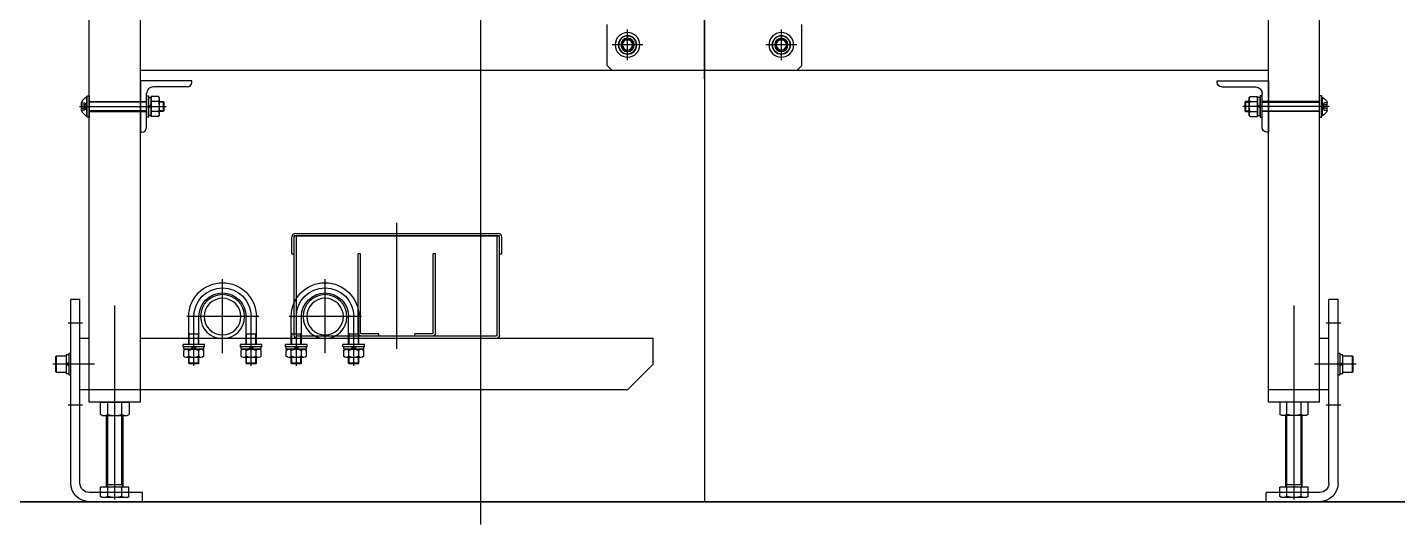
# Model space of a CAD drawing. Header units: millimetres. Extents: x 5349504 to 6791112, y -2212455 to -2153443.
# Drawn here: x 6344477 to 6345813, y -2200946 to -2200462 of the extents above; entities that cross this region are included whole.
import ezdxf

# ---------------------------------------------------------------- set-up
doc = ezdxf.new("R2010")
doc.units = ezdxf.units.MM
doc.header["$LTSCALE"] = 400
doc.linetypes.add('CEN', pattern=[62, 60, -1, 0, -1])
doc.layers.get('0').update_dxf_attribs({"lineweight": 9})
for name, color, linetype in [('3ELEV', 3, 'Continuous'), ('CEN', 1, 'CEN'), ('EQUIP', 8, 'Continuous'), ('GRND', 8, 'Continuous')]:
    doc.layers.add(name, color=color, linetype=linetype)

# ---------------------------------------------------------------- blocks, each defined once
blk = doc.blocks.new('A$C69B459F7')
for p, q in [((-13.9, -11.9), (-13.9, 0)), ((-13.9, 0), (13.9, 0)), ((-6.9, -11.9), (-6.9, 0)), ((6.9, -11.9), (6.9, 0)), ((13.9, 0), (13.9, -11.9)), ((-13.9, -11.9), (-12, -13)), ((-12, -13), (12, -13)), ((12, -13), (13.9, -11.9))]:
    blk.add_line(p, q)
for centre, radius, start, end in [((-10.4, -6.9), 6.13, 235.591, 304.409), ((0.2, 11), 24, 252.8014, 269.5998), ((-0.2, 11), 24, 270.4002, 287.1986), ((10.4, -6.9), 6.13, 235.591, 304.409)]:
    blk.add_arc(centre, radius, start, end)
blk = doc.blocks.new('A$C44822883')
for p, q in [((50, 0), (0, 0)), ((0, 0), (0, -50)), ((50, -1.5), (50, 0)), ((6, -45.5), (6, -12.5)), ((45.5, -6), (12.5, -6)), ((0, -50), (1.5, -50))]:
    blk.add_line(p, q)
for centre, radius, start, end in [((12.5, -12.5), 6.5, 90, 180), ((45.5, -1.5), 4.5, 270, 0), ((1.5, -45.5), 4.5, 270, 0)]:
    blk.add_arc(centre, radius, start, end)
blk = doc.blocks.new('A$C19D306F1')
for p, q in [((-40.2, -3.8), (-40.2, 3.8)), ((-35.3, 9), (-35.3, -9)), ((-34.8, 9), (-35.3, 9)), ((-34.8, -10.5), (-34.8, 10.5)), ((-34.8, 10.5), (-32.8, 10.5)), ((-34.8, -9), (-34.8, 9)), ((-32.8, 10.5), (-32.8, -10.5)), ((-32.8, 5), (23.2, 5)), ((23.2, 10.5), (25.2, 10.5)), ((23.2, -10.5), (23.2, 10.5)), ((25.2, 10.5), (25.2, -10.5)), ((25.2, 8.8), (27.8, 8.8)), ((25.2, -8.8), (25.2, 8.8)), ((27.8, 1.7), (25.2, -0.8)), ((27.8, 0.8), (25.2, -1.7)), ((27.8, -9.8), (27.8, 9.8)), ((35, 9.8), (27.8, 9.8)), ((27.8, 8.8), (27.8, -8.8)), ((35, 4.9), (27.8, 4.9)), ((35.8, 8.5), (35, 9.8)), ((35.8, -8.5), (35.8, 8.5)), ((35.8, 5), (39.4, 5)), ((39.4, 5), (40.2, 4.2)), ((39.4, 5), (39.4, -5)), ((40.2, 4.2), (40.2, -4.2)), ((-35.3, -9), (-34.8, -9)), ((-32.8, -10.5), (-34.8, -10.5)), ((-32.8, -5), (23.2, -5)), ((25.2, -10.5), (23.2, -10.5)), ((27.8, -8.8), (25.2, -8.8)), ((35, -4.9), (27.8, -4.9)), ((35, -9.8), (27.8, -9.8)), ((35, -9.8), (35.8, -8.5)), ((39.4, -5), (35.8, -5)), ((40.2, -4.2), (39.4, -5))]:
    blk.add_line(p, q)
for centre, radius, start, end in [((-31, 0), 10, 115.8419, 157.8029), ((31.4, 7.4), 4.34, 325.591, 34.409), ((18.8, -0.1), 17, 0.4002, 17.1986), ((18.8, 0.1), 17, 342.8014, 359.5998), ((-31, 0), 10, 202.1971, 244.1581), ((31.4, -7.4), 4.34, 325.591, 34.409)]:
    blk.add_arc(centre, radius, start, end)
at = {"layer": 'EQUIP'}
for p, q in [((-42.2, 0), (42.2, 0)), ((-40.2, 3.5), (-37.1, 3.5)), ((-40.2, 1.7), (-37.1, 1.7)), ((-37.1, 3.5), (-35.1, 0)), ((-35.1, 0), (-37.1, -3.5)), ((23.2, 4.2), (-32.8, 4.2)), ((40.2, 4.2), (35.8, 4.2)), ((-40.2, -1.7), (-37.1, -1.7)), ((-37.1, -3.5), (-40.2, -3.5)), ((23.2, -4.2), (-32.8, -4.2)), ((40.2, -4.2), (35.8, -4.2))]:
    blk.add_line(p, q, dxfattribs=at)
for centre, radius, start, end in [((-38.4, 2.6), 1.53, 325.61, 34.39), ((-47, 0), 10, 350.0249, 9.9751), ((-38.4, -2.6), 1.53, 325.61, 34.39)]:
    blk.add_arc(centre, radius, start, end, dxfattribs=at)
blk = doc.blocks.new('A$C2CE1083A')
for p, q in [((38.9, 2.3), (236.9, 2.3)), ((38.9, 0), (236.9, 0)), ((35.6, -17.7), (35.6, -1)), ((37.9, -17.7), (37.9, -1)), ((237.9, -17.7), (237.9, -1)), ((240.2, -17.7), (240.2, -1)), ((35.6, -17.7), (37.9, -17.7)), ((237.9, -17.7), (240.2, -17.7))]:
    blk.add_line(p, q)
for centre, radius, start, end in [((38.9, -1), 3.3, 90, 180), ((38.9, -1), 1, 90, 180), ((236.9, -1), 3.3, 0, 90), ((236.9, -1), 1, 0, 90)]:
    blk.add_arc(centre, radius, start, end)
blk = doc.blocks.new('BL-EQ-SECT_1_20230313')
at = {"layer": 'EQUIP'}
for p, q in [((24682.7, 2902.6), (24682.7, 252.6)), ((24082.7, 349.6), (24082.7, 1772.6)), ((24132.7, 349.6), (24132.7, 1772.6)), ((25232.7, 349.6), (25232.7, 1772.6)), ((25282.7, 349.6), (25282.7, 1772.6)), ((24682.7, 664.6), (24682.7, 927.9)), ((24587.7, 677.6), (24587.7, 717.6)), ((24607.7, 682.6), (24607.7, 712.6)), ((24757.7, 682.6), (24757.7, 712.6)), ((24777.7, 677.6), (24777.7, 717.6)), ((24592.7, 697.6), (24622.7, 697.6)), ((24742.7, 697.6), (24772.7, 697.6)), ((24132.7, 672.6), (25232.7, 672.6)), ((24587.7, 677.6), (24592.7, 672.6)), ((24777.7, 677.6), (24772.7, 672.6)), ((24982.7, 401.4), (24982.7, 524.1)), ((24882.7, 414.9), (24882.7, 511.6)), ((24882.7, 511.6), (25082.7, 511.6)), ((24885, 414.9), (24885, 511.6)), ((25080.4, 414.9), (25080.4, 511.6)), ((25082.7, 414.9), (25082.7, 511.6)), ((24945, 417.2), (24945, 493.9)), ((24945, 493.9), (24947.3, 493.9)), ((24947.3, 417.2), (24947.3, 493.9)), ((25018.1, 417.2), (25018.1, 493.9)), ((25018.1, 493.9), (25020.4, 493.9)), ((25020.4, 417.2), (25020.4, 493.9)), ((25052.7, 397.4), (25052.7, 469.3)), ((25152.7, 397.4), (25152.7, 469.3)), ((24064.7, 449.6), (24073.7, 449.6)), ((24064.7, 270.6), (24064.7, 449.6)), ((24073.7, 270.6), (24073.7, 449.6)), ((24107.7, 254.6), (24107.7, 443.6)), ((25257.7, 254.6), (25257.7, 443.6)), ((25291.7, 449.6), (25300.7, 449.6)), ((25291.7, 270.6), (25291.7, 449.6)), ((25300.7, 270.6), (25300.7, 449.6)), ((25017.2, 432.9), (25087.6, 432.9)), ((25019.7, 405.6), (25019.7, 432.9)), ((25024.7, 384.8), (25024.7, 432.9)), ((25029.7, 405.6), (25029.7, 432.9)), ((25075.7, 405.6), (25075.7, 432.9)), ((25080.7, 384.8), (25080.7, 432.9)), ((25085.7, 405.6), (25085.7, 432.9)), ((25117.2, 432.9), (25187.6, 432.9)), ((25119.7, 405.6), (25119.7, 432.9)), ((25124.7, 384.8), (25124.7, 432.9)), ((25129.7, 405.6), (25129.7, 432.9)), ((25175.7, 405.6), (25175.7, 432.9)), ((25180.7, 384.8), (25180.7, 432.9)), ((25185.7, 405.6), (25185.7, 432.9)), ((24062.2, 426.6), (24076.2, 426.6)), ((24948.3, 416.2), (24965, 416.2)), ((24965, 413.9), (24965, 416.2)), ((25000.4, 413.9), (25000.4, 416.2)), ((25000.4, 416.2), (25017.1, 416.2)), ((25019.7, 415.9), (25029.7, 415.9)), ((25075.7, 415.9), (25085.7, 415.9)), ((25119.7, 415.9), (25129.7, 415.9)), ((25175.7, 415.9), (25185.7, 415.9)), ((25289.2, 426.6), (25303.2, 426.6)), ((24073.7, 411.6), (24082.7, 411.6)), ((24732.7, 411.6), (25232.7, 411.6)), ((24732.7, 386.6), (24732.7, 411.6)), ((24886, 413.9), (25079.4, 413.9)), ((25014.2, 405.6), (25035.2, 405.6)), ((25014.2, 403.6), (25014.2, 405.6)), ((25014.2, 403.6), (25035.2, 403.6)), ((25014.9, 401.1), (25014.9, 403.6)), ((25014.9, 401.1), (25034.5, 401.1)), ((25022.2, 403.6), (25024.7, 401.1)), ((25024.7, 403.6), (25027.2, 401.1)), ((25034.5, 401.1), (25034.5, 403.6)), ((25035.2, 403.6), (25035.2, 405.6)), ((25070.2, 403.6), (25070.2, 405.6)), ((25070.2, 405.6), (25091.2, 405.6)), ((25070.2, 403.6), (25091.2, 403.6)), ((25070.9, 401.1), (25070.9, 403.6)), ((25070.9, 401.1), (25090.5, 401.1)), ((25078.2, 403.6), (25080.7, 401.1)), ((25080.7, 403.6), (25083.2, 401.1)), ((25090.5, 401.1), (25090.5, 403.6)), ((25091.2, 403.6), (25091.2, 405.6)), ((25114.2, 405.6), (25135.2, 405.6)), ((25114.2, 403.6), (25114.2, 405.6)), ((25114.2, 403.6), (25135.2, 403.6)), ((25114.9, 401.1), (25114.9, 403.6)), ((25114.9, 401.1), (25134.5, 401.1)), ((25122.2, 403.6), (25124.7, 401.1)), ((25124.7, 403.6), (25127.2, 401.1)), ((25134.5, 401.1), (25134.5, 403.6)), ((25135.2, 403.6), (25135.2, 405.6)), ((25170.2, 403.6), (25170.2, 405.6)), ((25170.2, 405.6), (25191.2, 405.6)), ((25170.2, 403.6), (25191.2, 403.6)), ((25170.9, 401.1), (25170.9, 403.6)), ((25170.9, 401.1), (25190.5, 401.1)), ((25178.2, 403.6), (25180.7, 401.1)), ((25180.7, 403.6), (25183.2, 401.1)), ((25190.5, 401.1), (25190.5, 403.6)), ((25191.2, 403.6), (25191.2, 405.6)), ((25282.7, 411.6), (25291.7, 411.6)), ((24050.8, 378.6), (24050.8, 394.6)), ((24062.7, 386.1), (24060.2, 388.6)), ((25014.9, 394.2), (25014.9, 400)), ((25017.4, 393.1), (25032.1, 393.1)), ((25019.7, 387.4), (25019.7, 393.1)), ((25019.8, 394.2), (25019.8, 400)), ((25029.6, 394.2), (25029.6, 400)), ((25029.7, 387.4), (25029.7, 393.1)), ((25034.5, 394.2), (25034.5, 400)), ((25070.9, 394.2), (25070.9, 400)), ((25073.4, 393.1), (25088.1, 393.1)), ((25075.7, 387.4), (25075.7, 393.1)), ((25075.8, 394.2), (25075.8, 400)), ((25085.6, 394.2), (25085.6, 400)), ((25085.7, 387.4), (25085.7, 393.1)), ((25090.5, 394.2), (25090.5, 400)), ((25114.9, 394.2), (25114.9, 400)), ((25117.4, 393.1), (25132.1, 393.1)), ((25119.7, 387.4), (25119.7, 393.1)), ((25119.8, 394.2), (25119.8, 400)), ((25129.6, 394.2), (25129.6, 400)), ((25129.7, 387.4), (25129.7, 393.1)), ((25134.5, 394.2), (25134.5, 400)), ((25170.9, 394.2), (25170.9, 400)), ((25173.4, 393.1), (25188.1, 393.1)), ((25175.7, 387.4), (25175.7, 393.1)), ((25175.8, 394.2), (25175.8, 400)), ((25185.6, 394.2), (25185.6, 400)), ((25185.7, 387.4), (25185.7, 393.1)), ((25190.5, 394.2), (25190.5, 400)), ((25302.7, 386.1), (25305.2, 388.6)), ((25314.6, 378.6), (25314.6, 394.6)), ((24047.2, 386.6), (24087.7, 386.6)), ((24062.7, 384.6), (24060.2, 387.1)), ((24732.7, 386.6), (24757.7, 361.6)), ((25020.2, 386.9), (25019.7, 387.4)), ((25019.7, 387.4), (25029.7, 387.4)), ((25020.2, 386.9), (25029.2, 386.9)), ((25029.7, 387.4), (25029.2, 386.9)), ((25075.7, 387.4), (25076.2, 386.9)), ((25075.7, 387.4), (25085.7, 387.4)), ((25076.2, 386.9), (25085.2, 386.9)), ((25085.2, 386.9), (25085.7, 387.4)), ((25120.2, 386.9), (25119.7, 387.4)), ((25119.7, 387.4), (25129.7, 387.4)), ((25120.2, 386.9), (25129.2, 386.9)), ((25129.7, 387.4), (25129.2, 386.9)), ((25175.7, 387.4), (25176.2, 386.9)), ((25175.7, 387.4), (25185.7, 387.4)), ((25176.2, 386.9), (25185.2, 386.9)), ((25185.2, 386.9), (25185.7, 387.4)), ((25277.7, 386.6), (25318.2, 386.6)), ((25302.7, 384.6), (25305.2, 387.1)), ((24073.7, 361.6), (24132.7, 361.6)), ((24757.7, 361.6), (25291.7, 361.6)), ((24082.7, 349.6), (24132.7, 349.6)), ((25232.7, 349.6), (25282.7, 349.6)), ((24062.2, 346.6), (24076.2, 346.6)), ((24099.7, 266.6), (24099.7, 336.6)), ((24100.8, 269.1), (24100.8, 336.6)), ((24114.7, 269.1), (24114.7, 336.6)), ((24115.7, 266.6), (24115.7, 336.6)), ((25249.7, 266.6), (25249.7, 336.6)), ((25250.8, 269.1), (25250.8, 336.6)), ((25264.7, 269.1), (25264.7, 336.6)), ((25265.7, 266.6), (25265.7, 336.6)), ((25289.2, 346.6), (25303.2, 346.6)), ((24099.7, 269.1), (24115.7, 269.1)), ((24100.8, 269.1), (24099.7, 267.2)), ((24114.7, 269.1), (24115.7, 267.2)), ((25249.7, 269.1), (25265.7, 269.1)), ((25250.8, 269.1), (25249.7, 267.2)), ((25264.7, 269.1), (25265.7, 267.2)), ((24082.7, 261.6), (24134.7, 261.6)), ((24093.9, 257.7), (24093.9, 266.6)), ((24093.9, 266.6), (24121.6, 266.6)), ((24093.9, 257.7), (24095.7, 256.6)), ((24095.7, 256.6), (24119.7, 256.6)), ((24100.8, 257.7), (24100.8, 266.6)), ((24114.7, 257.7), (24114.7, 266.6)), ((24119.7, 256.6), (24121.6, 257.7)), ((24121.6, 257.7), (24121.6, 266.6)), ((24134.7, 252.6), (24134.7, 261.6)), ((25230.7, 261.6), (25282.7, 261.6)), ((25230.7, 252.6), (25230.7, 261.6)), ((25243.9, 266.6), (25271.6, 266.6)), ((25243.9, 257.7), (25243.9, 266.6)), ((25245.7, 256.6), (25243.9, 257.7)), ((25245.7, 256.6), (25269.7, 256.6)), ((25250.8, 257.7), (25250.8, 266.6)), ((25264.7, 257.7), (25264.7, 266.6)), ((25271.6, 257.7), (25269.7, 256.6)), ((25271.6, 257.7), (25271.6, 266.6)), ((22876.3, 252.6), (26482.7, 252.6))]:
    blk.add_line(p, q, dxfattribs=at)
for points in [[(24604.9, 692.6), (24610.6, 692.6), (24613.5, 697.6), (24610.6, 702.6), (24604.9, 702.6), (24602, 697.6), (24604.9, 692.6)], [(24754.9, 692.6), (24760.6, 692.6), (24763.5, 697.6), (24760.6, 702.6), (24754.9, 702.6), (24752, 697.6), (24754.9, 692.6)], [(25019.7, 416.8), (25020.2, 415.9)], [(25020.2, 405.6), (25020.2, 415.9)], [(25029.7, 416.8), (25029.2, 415.9)], [(25029.2, 405.6), (25029.2, 415.9)], [(25075.7, 416.8), (25076.2, 415.9)], [(25076.2, 405.6), (25076.2, 415.9)], [(25085.7, 416.8), (25085.2, 415.9)], [(25085.2, 405.6), (25085.2, 415.9)], [(25119.7, 416.8), (25120.2, 415.9)], [(25120.2, 405.6), (25120.2, 415.9)], [(25129.7, 416.8), (25129.2, 415.9)], [(25129.2, 405.6), (25129.2, 415.9)], [(25175.7, 416.8), (25176.2, 415.9)], [(25176.2, 405.6), (25176.2, 415.9)], [(25185.7, 416.8), (25185.2, 415.9)], [(25185.2, 405.6), (25185.2, 415.9)], [(24060.2, 394.6), (24050.8, 394.6), (24050.2, 394), (24050.2, 379.2), (24050.8, 378.6), (24060.2, 378.6)], [(24062.7, 377.4), (24060.2, 377.4), (24060.2, 395.8), (24062.7, 395.8)], [(24064.7, 376.1), (24062.7, 376.1), (24062.7, 397.1), (24064.7, 397.1)], [(25020.2, 386.9), (25020.2, 393.1)], [(25029.2, 386.9), (25029.2, 393.1)], [(25076.2, 386.9), (25076.2, 393.1)], [(25085.2, 386.9), (25085.2, 393.1)], [(25120.2, 386.9), (25120.2, 393.1)], [(25129.2, 386.9), (25129.2, 393.1)], [(25176.2, 386.9), (25176.2, 393.1)], [(25185.2, 386.9), (25185.2, 393.1)], [(25300.7, 397.1), (25302.7, 397.1), (25302.7, 376.1), (25300.7, 376.1)], [(25302.7, 395.8), (25305.2, 395.8), (25305.2, 377.4), (25302.7, 377.4)], [(25305.2, 378.6), (25314.6, 378.6), (25315.2, 379.2), (25315.2, 394), (25314.6, 394.6), (25305.2, 394.6)]]:
    blk.add_lwpolyline(points, dxfattribs=at)
for centre, radius in [((24607.7, 697.6), 12), ((24757.7, 697.6), 12), ((24607.7, 697.6), 9), ((24607.7, 697.6), 8.65), ((24607.7, 697.6), 6.5), ((24607.7, 697.6), 5.05), ((24757.7, 697.6), 9), ((24757.7, 697.6), 8.65), ((24757.7, 697.6), 6.5), ((24757.7, 697.6), 5.05), ((25052.7, 432.9), 21.4), ((25052.7, 432.9), 17.9), ((25152.7, 432.9), 21.4), ((25152.7, 432.9), 17.9)]:
    blk.add_circle(centre, radius, dxfattribs=at)
for centre, radius, start, end in [((24607.7, 697.6), 6, 270, 180), ((24757.7, 697.6), 6, 270, 180), ((25052.7, 432.9), 33, 0, 180), ((25052.7, 432.9), 28, 0, 180), ((25052.7, 432.9), 23, 0, 180), ((25152.7, 432.9), 33, 0, 180), ((25152.7, 432.9), 28, 0, 180), ((25152.7, 432.9), 23, 0, 180), ((24886, 414.9), 3.3, 180, 270), ((24886, 414.9), 1, 180, 270), ((24948.3, 417.2), 3.3, 180, 270), ((24948.3, 417.2), 1, 180, 270), ((25017.1, 417.2), 1, 270, 0), ((25017.1, 417.2), 3.3, 270, 0), ((25079.4, 414.9), 1, 270, 0), ((25079.4, 414.9), 3.3, 270, 0), ((25017.4, 397.8), 3.28, 41.6418, 138.3582), ((25024.7, 389.6), 11.5, 64.6949, 115.3051), ((25032.1, 397.8), 3.28, 41.6418, 138.3582), ((25073.4, 397.8), 3.28, 41.6418, 138.3582), ((25080.7, 389.6), 11.5, 64.6949, 115.3051), ((25088.1, 397.8), 3.28, 41.6418, 138.3582), ((25117.4, 397.8), 3.28, 41.6418, 138.3582), ((25124.7, 389.6), 11.5, 64.6949, 115.3051), ((25132.1, 397.8), 3.28, 41.6418, 138.3582), ((25173.4, 397.8), 3.28, 41.6418, 138.3582), ((25180.7, 389.6), 11.5, 64.6949, 115.3051), ((25188.1, 397.8), 3.28, 41.6418, 138.3582), ((25017.4, 396.4), 3.28, 221.6418, 318.3582), ((25024.7, 404.6), 11.5, 244.6949, 295.3051), ((25032.1, 396.4), 3.28, 221.6418, 318.3582), ((25073.4, 396.4), 3.28, 221.6418, 318.3582), ((25080.7, 404.6), 11.5, 244.6949, 295.3051), ((25088.1, 396.4), 3.28, 221.6418, 318.3582), ((25117.4, 396.4), 3.28, 221.6418, 318.3582), ((25124.7, 404.6), 11.5, 244.6949, 295.3051), ((25132.1, 396.4), 3.28, 221.6418, 318.3582), ((25173.4, 396.4), 3.28, 221.6418, 318.3582), ((25180.7, 404.6), 11.5, 244.6949, 295.3051), ((25188.1, 396.4), 3.28, 221.6418, 318.3582), ((24082.7, 270.6), 18, 180, 270), ((24082.7, 270.6), 9, 180, 270), ((25282.7, 270.6), 9, 270, 0), ((25282.7, 270.6), 18, 270, 0), ((24097.3, 262.7), 6.13, 235.591, 304.409), ((24107.7, 280.6), 24, 253.2199, 286.7801), ((24118.1, 262.7), 6.13, 235.591, 304.409), ((25247.3, 262.7), 6.13, 235.591, 304.409), ((25257.7, 280.6), 24, 253.2199, 286.7801), ((25268.1, 262.7), 6.13, 235.591, 304.409)]:
    blk.add_arc(centre, radius, start, end, dxfattribs=at)
for name, p in [('A$C44822883', (24132.7, 662.6)), ('A$C19D306F1', (24115.5, 637.6)), ('A$C69B459F7', (24107.7, 349.6))]:
    blk.add_blockref(name, p, dxfattribs=at)
at = {"layer": 'EQUIP', "xscale": -1}
for name, p in [('A$C44822883', (25232.7, 662.6)), ('A$C19D306F1', (25250, 637.6)), ('A$C2CE1083A', (25120.6, 511.6)), ('A$C69B459F7', (25257.7, 349.6))]:
    blk.add_blockref(name, p, dxfattribs=at)

msp = doc.modelspace()

# ---------------------------------------------------------------- block references
at = {"layer": 'GRND', "xscale": -1}
msp.add_blockref('BL-EQ-SECT_1_20230313', (6369820.1, -2201176.2), dxfattribs=at)

# ---------------------------------------------------------------- next in the draw order: linework, layer by layer
at = {"layer": '3ELEV'}
msp.add_line((6343337.4, -2200923.6), (6346943.9, -2200923.6), dxfattribs=at)
at = {"layer": 'CEN'}
msp.add_line((6344918.9, -2197507.4), (6344918.9, -2200945.9), dxfattribs=at)

doc.saveas('drawing.dxf')
